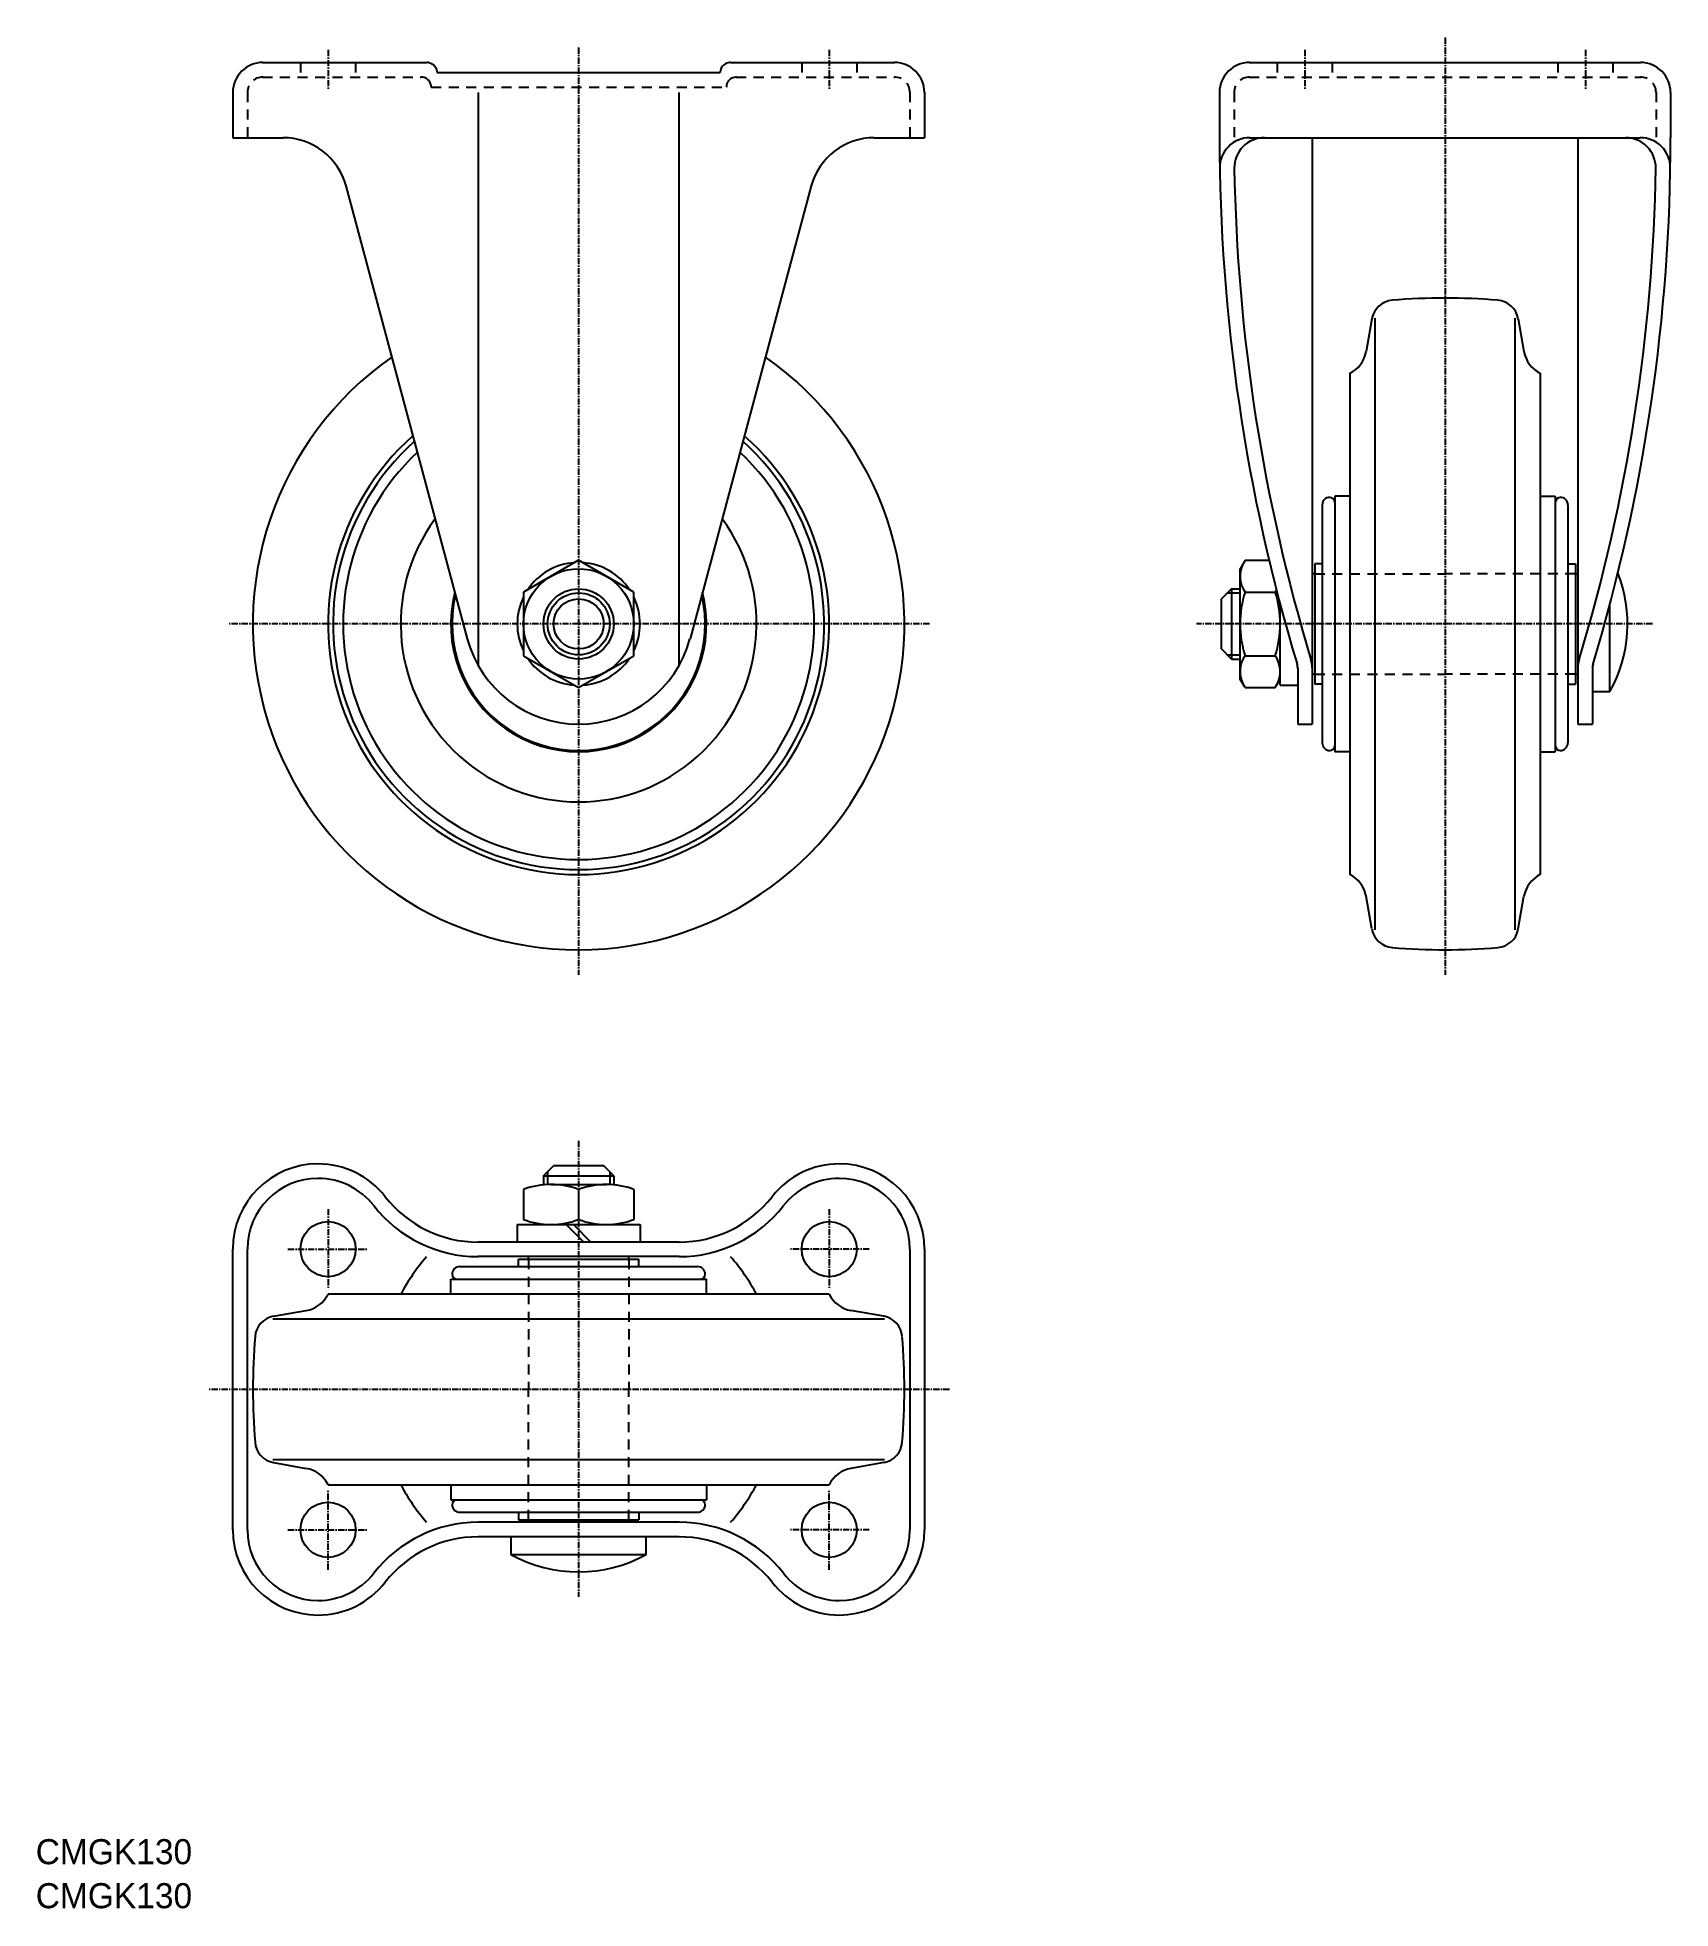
# Model space of a CAD drawing. Extents: x 0 to 326, y 0 to 373.
import ezdxf

# ---------------------------------------------------------------- set-up
doc = ezdxf.new("R2010")
doc.units = 0
doc.linetypes.add('CENTER', pattern=[2, 1.25, -0.25, 0.25, -0.25])
doc.linetypes.add('DASHED', pattern=[3.5, 2, -1.5])
doc.layers.get('0').update_dxf_attribs({"linetype": 'CONTINUOUS'})
doc.layers.add('CENTER', color=1, linetype='CENTER')

msp = doc.modelspace()

# ---------------------------------------------------------------- linework, layer by layer
at = {"color": 7, "linetype": 'CONTINUOUS'}
for p, q in [((45.23, 368.21), (78.01, 368.21)), ((80.08, 366.21), (136.58, 366.21)), ((138.66, 368.21), (171.43, 368.21)), ((242.1, 368.21), (320.3, 368.21)), ((39.33, 362.31), (39.33, 353.21)), ((88.33, 247.86), (88.33, 362.21)), ((128.33, 362.21), (128.33, 247.86)), ((177.33, 362.31), (177.33, 353.21)), ((236.2, 362.31), (236.2, 353.21)), ((326.2, 362.31), (326.2, 353.21)), ((39.33, 353.21), (49.36, 353.21)), ((167.31, 353.21), (177.33, 353.21)), ((242.15, 353.21), (320.15, 353.21)), ((254.7, 353.21), (254.7, 236.21)), ((307.7, 353.21), (307.7, 236.21)), ((61.91, 343.58), (86.11, 253.26)), ((154.75, 343.58), (130.55, 253.26)), ((266.61, 317.08), (265.46, 310.55)), ((267.2, 317.21), (267.2, 195.21)), ((295.2, 195.21), (295.2, 317.21)), ((295.8, 317.08), (296.95, 310.55)), ((262.2, 306.21), (262.2, 206.21)), ((300.2, 306.21), (300.2, 206.21)), ((256.7, 279.96), (256.7, 232.46)), ((259.2, 281.71), (259.2, 230.71)), ((262.2, 281.71), (259.2, 281.71)), ((300.2, 281.71), (303.2, 281.71)), ((303.2, 281.71), (303.2, 230.71)), ((305.7, 279.96), (305.7, 232.46)), ((108.33, 268.92), (97.33, 262.57)), ((119.33, 262.57), (108.33, 268.92)), ((241.3, 268.92), (240.3, 267.21)), ((241.3, 268.92), (246.11, 268.92)), ((240.3, 245.21), (240.3, 267.21)), ((255.2, 266.21), (254.7, 266.21)), ((256.7, 268.21), (255.2, 268.21)), ((255.2, 268.21), (255.2, 244.21)), ((255.2, 268.21), (255.2, 266.21)), ((305.7, 268.21), (307.2, 268.21)), ((307.2, 268.21), (307.2, 244.21)), ((307.2, 268.21), (307.2, 266.21)), ((307.2, 266.21), (307.7, 266.21)), ((97.33, 262.57), (97.33, 249.86)), ((119.33, 249.86), (119.33, 262.57)), ((238.6, 263.21), (236.6, 261.21)), ((238.6, 263.21), (240.3, 263.21)), ((238.6, 263.21), (238.6, 249.21)), ((241.3, 262.57), (247.3, 262.57)), ((236.6, 251.21), (236.6, 261.21)), ((248.3, 243.96), (248.3, 260.2)), ((314.1, 242.71), (314.1, 260.2)), ((238.6, 249.21), (236.6, 251.21)), ((97.33, 249.86), (108.33, 243.51)), ((108.33, 243.51), (119.33, 249.86)), ((238.6, 249.21), (240.3, 249.21)), ((241.3, 249.86), (247.3, 249.86)), ((251.8, 247.43), (251.8, 236.21)), ((310.6, 247.43), (310.6, 236.21)), ((241.3, 243.51), (240.3, 245.21)), ((241.3, 243.51), (247.3, 243.51)), ((247.3, 243.51), (248.3, 245.21)), ((248.3, 243.96), (251.8, 243.96)), ((255.2, 246.21), (254.7, 246.21)), ((256.7, 244.21), (255.2, 244.21)), ((305.7, 244.21), (307.2, 244.21)), ((307.2, 246.21), (307.7, 246.21)), ((310.6, 242.71), (314.1, 242.71)), ((251.8, 236.21), (254.7, 236.21)), ((307.7, 236.21), (310.6, 236.21)), ((262.2, 230.71), (259.2, 230.71)), ((300.2, 230.71), (303.2, 230.71)), ((266.61, 195.35), (265.46, 201.88)), ((295.8, 195.35), (296.95, 201.88)), ((56.33, 148.49), (56.33, 148.49)), ((101.33, 146.09), (103.33, 148.09)), ((101.33, 146.09), (115.33, 146.09)), ((101.33, 146.09), (101.33, 144.32)), ((113.33, 148.09), (103.33, 148.09)), ((115.33, 146.09), (113.33, 148.09)), ((115.33, 146.09), (115.33, 144.32)), ((160.33, 148.49), (160.33, 148.49)), ((97.33, 143.39), (97.33, 137.39)), ((102.83, 144.39), (113.83, 144.39)), ((108.33, 143.39), (108.33, 137.39)), ((119.33, 143.39), (119.33, 137.39)), ((96.08, 136.39), (120.58, 136.39)), ((96.08, 136.39), (96.08, 132.89)), ((105.87, 136.39), (109.37, 132.89)), ((107.29, 136.39), (110.79, 132.89)), ((120.58, 136.39), (120.58, 132.89)), ((39.33, 75.49), (39.33, 131.49)), ((42.23, 75.49), (42.23, 131.49)), ((128.39, 132.89), (88.27, 132.89)), ((174.43, 131.49), (174.43, 75.49)), ((177.33, 131.49), (177.33, 75.49)), ((84.58, 127.99), (132.08, 127.99)), ((128.39, 129.99), (88.27, 129.99)), ((96.33, 127.99), (96.33, 129.49)), ((96.33, 129.49), (120.33, 129.49)), ((96.33, 129.49), (98.33, 129.49)), ((98.33, 129.49), (98.33, 129.99)), ((118.33, 129.49), (118.33, 129.99)), ((120.33, 127.99), (120.33, 129.49)), ((82.83, 125.49), (133.83, 125.49)), ((82.83, 122.49), (82.83, 125.49)), ((133.83, 122.49), (133.83, 125.49)), ((158.33, 122.49), (58.33, 122.49)), ((169.33, 117.49), (47.33, 117.49)), ((47.46, 118.09), (53.99, 119.24)), ((169.2, 118.09), (162.67, 119.24)), ((47.33, 89.49), (169.33, 89.49)), ((47.46, 88.9), (53.99, 87.75)), ((169.2, 88.9), (162.67, 87.75)), ((58.33, 84.49), (158.33, 84.49)), ((82.83, 84.49), (82.83, 81.49)), ((133.83, 84.49), (133.83, 81.49)), ((82.83, 81.49), (133.83, 81.49)), ((84.58, 78.99), (132.08, 78.99)), ((96.33, 78.99), (96.33, 77.49)), ((120.33, 78.99), (120.33, 77.49)), ((128.39, 76.99), (88.27, 76.99)), ((96.33, 77.49), (120.33, 77.49)), ((96.33, 77.49), (98.33, 77.49)), ((98.33, 77.49), (98.33, 76.99)), ((118.33, 77.49), (118.33, 76.99)), ((128.39, 74.09), (88.27, 74.09)), ((94.83, 74.09), (94.83, 70.59)), ((121.83, 70.59), (121.83, 74.09)), ((94.83, 70.59), (121.83, 70.59)), ((56.33, 61.39), (56.33, 61.39)), ((160.33, 61.39), (160.33, 61.39)), ((56.33, 58.49), (56.33, 58.49)), ((160.33, 58.49), (160.33, 58.49))]:
    msp.add_line(p, q, dxfattribs=at)
at = {"color": 3, "linetype": 'DASHED'}
for p, q in [((52.83, 368.21), (52.83, 365.31)), ((63.83, 368.21), (63.83, 365.31)), ((152.83, 368.21), (152.83, 365.31)), ((163.83, 368.21), (163.83, 365.31)), ((247.7, 368.21), (247.7, 365.31)), ((258.7, 368.21), (258.7, 365.31)), ((303.7, 368.21), (303.7, 365.31)), ((314.7, 368.21), (314.7, 365.31)), ((42.23, 362.31), (42.23, 353.21)), ((45.23, 365.31), (76.84, 365.31)), ((78.91, 363.31), (137.8, 363.31)), ((139.75, 365.31), (171.43, 365.31)), ((174.43, 362.31), (174.43, 353.21)), ((239.1, 362.31), (239.1, 352.32)), ((242.1, 365.31), (320.3, 365.31)), ((323.3, 362.31), (323.3, 352.32)), ((255.2, 266.21), (281.2, 266.21)), ((307.2, 266.21), (281.2, 266.21)), ((255.2, 246.21), (281.2, 246.21)), ((307.2, 246.21), (281.2, 246.21)), ((98.33, 129.49), (98.33, 103.49)), ((118.33, 129.49), (118.33, 103.49)), ((98.33, 77.49), (98.33, 103.49)), ((118.33, 77.49), (118.33, 103.49))]:
    msp.add_line(p, q, dxfattribs=at)
at = {"color": 3, "linetype": 'CONTINUOUS'}
for p, q in [((237.79, 262.4), (240.32, 262.4)), ((237.79, 250.03), (240.32, 250.03)), ((102.14, 146.91), (102.14, 144.38)), ((114.52, 146.91), (114.52, 144.38))]:
    msp.add_line(p, q, dxfattribs=at)
for p, q in [((56.33, 145.59), (56.33, 145.59)), ((160.33, 145.59), (160.33, 145.59))]:
    msp.add_line(p, q)
at = {"color": 7, "linetype": 'CONTINUOUS'}
for points in [[(80.08, 366.21), (80.07, 366.46), (80.02, 366.71), (79.94, 366.95), (79.83, 367.17), (79.69, 367.39), (79.53, 367.58), (79.34, 367.75), (79.13, 367.9), (78.9, 368.02), (78.66, 368.11), (78.41, 368.18), (78.15, 368.21), (78.01, 368.21)], [(138.66, 368.21), (138.4, 368.2), (138.14, 368.15), (137.89, 368.08), (137.66, 367.97), (137.44, 367.84), (137.24, 367.68), (137.06, 367.5), (136.91, 367.3), (136.78, 367.08), (136.68, 366.85), (136.62, 366.6), (136.58, 366.36), (136.58, 366.21)]]:
    msp.add_lwpolyline(points, dxfattribs=at)
at = {"color": 3, "linetype": 'DASHED'}
for points in [[(78.91, 363.31), (78.9, 363.56), (78.85, 363.81), (78.77, 364.05), (78.66, 364.27), (78.52, 364.49), (78.36, 364.68), (78.17, 364.85), (77.96, 365), (77.73, 365.12), (77.49, 365.21), (77.24, 365.28), (76.98, 365.31), (76.84, 365.31)], [(139.88, 365.31), (139.62, 365.3), (139.36, 365.25), (139.12, 365.18), (138.88, 365.07), (138.66, 364.94), (138.46, 364.78), (138.28, 364.6), (138.13, 364.4), (138, 364.18), (137.91, 363.95), (137.84, 363.7), (137.8, 363.46), (137.8, 363.31)]]:
    msp.add_lwpolyline(points, dxfattribs=at)
at = {"color": 7, "linetype": 'CONTINUOUS'}
for centre, radius in [((108.33, 256.21), 11), ((108.33, 256.21), 7), ((108.33, 256.21), 5), ((58.33, 131.49), 5.5), ((158.33, 131.49), 5.5), ((58.33, 75.49), 5.5), ((158.33, 75.49), 5.5)]:
    msp.add_circle(centre, radius, dxfattribs=at)
at = {"color": 3, "linetype": 'CONTINUOUS'}
msp.add_circle((108.33, 256.21), 6.19, dxfattribs=at)
at = {"color": 7, "linetype": 'CONTINUOUS'}
for centre, radius, start, end in [((45.33, 362.21), 6, 90, 180), ((171.33, 362.21), 6, 0, 90), ((242.2, 362.21), 6, 90, 180), ((320.2, 362.21), 6, 0, 90), ((49.36, 340.21), 13, 15.0008, 90), ((167.31, 340.21), 13, 90, 164.999), ((599.78, 353.21), 363.58, 180, 196.778), ((242.25, 347.21), 6, 90, 180.961), ((245.15, 347.21), 6, 90, 180.969), ((-37.37, 353.21), 363.58, 343.222, 0), ((317.25, 347.21), 6, 359.031, 90), ((320.15, 347.21), 6, 359.039, 90), ((599.78, 353.21), 360.68, 180.953, 196.778), ((-37.37, 353.21), 360.68, 343.222, 359.047), ((281.2, 191.45), 129.76, 85.3464, 94.6536), ((271.04, 316.3), 4.5, 94.645, 170), ((291.37, 316.3), 4.5, 10, 85.355), ((259.55, 311.59), 6, 296.2741, 350), ((302.86, 311.59), 6, 190, 243.7259), ((108.33, 256.21), 65, 124.993, 55.0066), ((108.33, 256.21), 50, 131.39, 48.6098), ((108.33, 256.21), 49, 131.972, 48.0281), ((108.33, 256.21), 47, 133.22, 46.7804), ((258.2, 279.96), 1.5, 90, 180), ((258.2, 280.46), 1, 0, 90), ((304.2, 280.46), 1, 90, 180), ((304.2, 279.96), 1.5, 0, 90), ((108.33, 256.21), 35.5, 143.757, 36.2426), ((108.33, 256.21), 12.25, 93.8911, 146.109), ((108.33, 256.21), 12.25, 33.8911, 86.1089), ((245.84, 265.74), 5.54, 154.079, 214.96), ((289.82, 256.21), 27.79, 330.931, 21.4442), ((108.33, 256.21), 25.5, 165.635, 14.3647), ((108.33, 256.21), 25.25, 166.66, 13.3402), ((108.33, 256.21), 12.25, 153.891, 206.109), ((108.33, 256.21), 12.25, 333.891, 26.1089), ((260.97, 256.21), 20.67, 162.103, 197.897), ((242.76, 265.74), 5.54, 325.04, 330.293), ((227.64, 256.21), 20.67, 342.103, 17.8966), ((108.33, 259.21), 23, 195.001, 344.999), ((108.33, 256.21), 12.25, 213.891, 266.109), ((108.33, 256.21), 12.25, 273.891, 326.109), ((245.84, 246.69), 5.54, 145.04, 205.921), ((242.76, 246.69), 5.54, 334.079, 34.9603), ((248.9, 247.43), 2.9, 0, 16.7776), ((248.9, 247.43), 5.8, 0, 16.7776), ((313.5, 247.43), 5.8, 163.222, 180), ((313.5, 247.43), 2.9, 163.222, 180), ((258.2, 232.46), 1.5, 180, 270), ((258.2, 231.96), 1, 270, 0), ((304.2, 231.96), 1, 180, 270), ((304.2, 232.46), 1.5, 270, 0), ((259.55, 200.83), 6, 10, 63.7259), ((302.86, 200.83), 6, 116.2741, 170), ((271.04, 196.13), 4.5, 190, 265.355), ((291.37, 196.13), 4.5, 274.645, 350), ((281.2, 320.98), 129.76, 265.3464, 274.6536), ((56.33, 131.49), 17, 90, 180), ((56.33, 131.49), 14.1, 90, 180), ((56.33, 131.49), 17, 37.9392, 90), ((56.33, 131.49), 14.1, 37.9392, 90), ((160.33, 131.49), 17, 90, 142.0608), ((160.33, 131.49), 14.1, 90, 142.0608), ((160.33, 131.49), 17, 0, 90), ((160.33, 131.49), 14.1, 0, 90), ((88.27, 156.39), 23.5, 217.9392, 270), ((102.83, 128.77), 15.62, 69.3903, 110.61), ((113.83, 128.77), 15.62, 69.3903, 110.61), ((128.39, 156.39), 23.5, 270, 322.0608), ((88.27, 156.39), 26.4, 217.9392, 270), ((128.39, 156.39), 26.4, 270, 322.0608), ((102.83, 152.02), 15.62, 249.39, 290.61), ((113.83, 152.02), 15.62, 249.39, 290.61), ((108.33, 103.49), 40.26, 138.876, 151.8376), ((84.58, 126.49), 1.5, 90, 180), ((132.08, 126.49), 1.5, 0, 90), ((108.33, 103.49), 40.26, 28.1624, 41.1244), ((84.08, 126.49), 1, 180, 270), ((132.58, 126.49), 1, 270, 0), ((52.95, 125.15), 6, 280, 333.7365), ((163.71, 125.15), 6, 206.2635, 260), ((48.24, 113.66), 4.5, 99.9974, 175.3549), ((168.42, 113.66), 4.5, 4.6451, 80.0035), ((173.33, 103.49), 130, 175.3549, 184.6451), ((43.33, 103.49), 130, 355.3549, 4.6451), ((48.24, 93.33), 4.5, 184.6451, 260.0002), ((168.42, 93.33), 4.5, 279.9989, 355.3549), ((52.95, 81.84), 6, 26.2688, 80), ((163.71, 81.84), 6, 100, 153.7312), ((108.33, 103.49), 40.26, 208.1621, 221.124), ((108.33, 103.49), 40.26, 318.876, 331.8379), ((84.08, 80.49), 1, 90, 180), ((84.58, 80.49), 1.5, 180, 270), ((132.08, 80.49), 1.5, 270, 0), ((132.58, 80.49), 1, 0, 90), ((56.33, 75.49), 17, 180, 270), ((56.33, 75.49), 14.1, 180, 270), ((88.27, 50.59), 26.4, 90, 142.0608), ((128.39, 50.59), 26.4, 37.9392, 90), ((160.33, 75.49), 17, 270, 360), ((160.33, 75.49), 14.1, 270, 0), ((88.27, 50.59), 23.5, 89.9993, 142.0635), ((128.39, 50.59), 23.5, 37.9365, 90.0007), ((108.33, 94.88), 27.79, 240.931, 299.069), ((56.33, 75.49), 14.1, 270, 322.0608), ((56.33, 75.49), 17, 270, 322.0608), ((160.33, 75.49), 17, 217.9392, 270), ((160.33, 75.49), 14.1, 217.9392, 270)]:
    msp.add_arc(centre, radius, start, end, dxfattribs=at)
at = {"color": 3, "linetype": 'DASHED'}
for centre, start, end in [((45.33, 362.21), 90, 180), ((171.33, 362.21), 0, 90), ((242.2, 362.21), 90, 180), ((320.2, 362.21), 0, 90)]:
    msp.add_arc(centre, 3.1, start, end, dxfattribs=at)
at = {"layer": 'CENTER', "color": 1, "linetype": 'CENTER'}
for p, q in [((58.33, 370.71), (58.33, 362.81)), ((108.33, 371.21), (108.33, 186.21)), ((158.33, 370.71), (158.33, 362.81)), ((253.2, 370.71), (253.2, 362.81)), ((281.2, 373.21), (281.2, 186.21)), ((309.2, 370.71), (309.2, 362.81)), ((178.33, 256.21), (38.33, 256.21)), ((322.6, 256.21), (231.6, 256.21)), ((108.33, 153.09), (108.33, 62.09)), ((58.33, 139.49), (58.33, 123.49)), ((158.33, 139.49), (158.33, 123.49)), ((50.33, 131.49), (66.33, 131.49)), ((166.33, 131.49), (150.33, 131.49)), ((182.33, 103.49), (34.33, 103.49)), ((58.33, 67.49), (58.33, 83.49)), ((158.33, 67.49), (158.33, 83.49)), ((50.33, 75.49), (66.33, 75.49)), ((166.33, 75.49), (150.33, 75.49))]:
    msp.add_line(p, q, dxfattribs=at)

# ---------------------------------------------------------------- texts
for p in [(0, 8.78), (0, 0)]:
    msp.add_text('CMGK130', height=5).set_placement(p)

doc.saveas('drawing.dxf')
